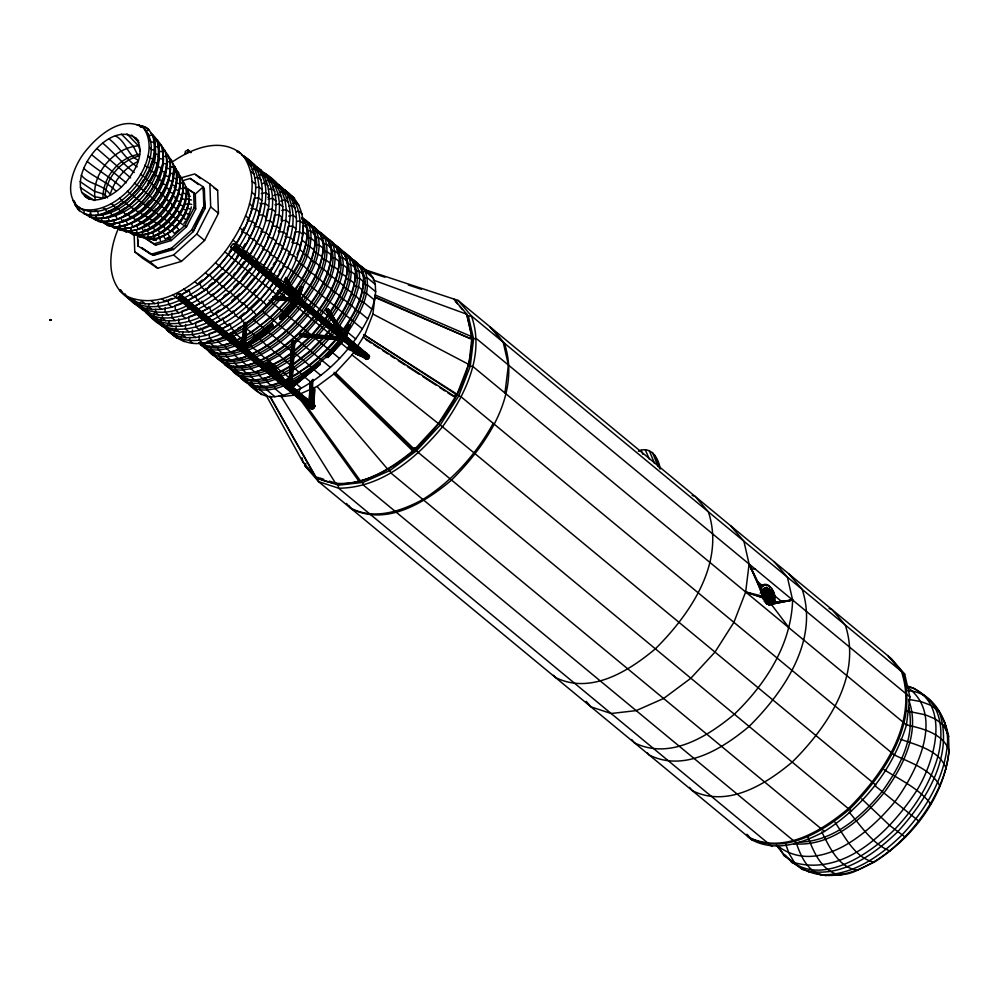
<?xml version="1.0" encoding="UTF-8"?>
<svg xmlns="http://www.w3.org/2000/svg" width="999" height="999" viewBox="0 0 999 999"><rect width="100%" height="100%" fill="white"/><g stroke="black" fill="none" stroke-linecap="round" stroke-linejoin="round"><path stroke-width="1.5" d="M50.812 320.08L49.962 320.204L50.674 319.692M300.824 300.075C313.336 283.154 325.212 262.874 322.839 241.034L318.806 237.7L316.658 237.65L314.772 236.089C314.747 227.859 308.504 221.553 301.86 217.545M308.891 306.743C321.403 289.822 333.279 269.555 330.906 247.702L326.873 244.368L324.725 244.318L322.839 242.757C322.839 233.928 315.721 227.622 308.741 223.376L317.545 230.07M316.958 313.411C329.47 296.491 341.346 276.224 338.973 254.37L334.94 251.036L332.792 250.986L330.906 249.425C330.906 240.597 323.788 234.29 316.808 230.045L325.612 236.738L325.699 238.661M325.025 320.08C337.537 303.159 349.413 282.892 347.04 261.039L343.007 257.705L340.859 257.655L338.973 256.094C338.973 247.265 331.855 240.959 324.862 236.713L333.678 243.406M335.914 323.077C346.94 306.905 357.467 287.999 355.107 267.707L351.074 264.373L348.926 264.323L347.04 262.762C347.04 253.933 339.922 247.627 332.929 243.381L341.745 250.075M342.095 332.192C354.133 315.534 365.534 295.692 363.174 274.375L359.141 271.041L356.993 270.991L355.107 269.43C355.107 260.602 347.989 254.295 340.996 250.05L349.812 256.743M50.662 319.805L49.962 320.204L50.662 320.317M769.505 603.92L769.38 604.982L771.528 604.682L773.95 602.822L774.824 600.374C776.56 593.418 768.718 580.332 761.725 585.988C760.714 592.757 763.361 602.734 771.24 604.27L792.607 600.012L787.412 577.16L774.075 561.675M50.275 319.593L50.524 320.379M302.759 225.824L303.072 231.681L307.105 235.015C306.356 252.21 297.789 267.894 288.336 281.83M302.26 217.944L304.795 221.553L306.705 227.697L307.093 236.613L308.978 238.174L311.139 238.349L315.172 241.696C314.41 259.39 305.344 275.424 295.579 289.735L299.288 292.295L295.879 296.728M289.41 284.628C300.886 266.733 317.657 240.796 303.396 220.217L305.444 220.067L308.828 224.887L310.739 231.031L314.772 234.365L315.16 243.281L317.045 244.842L319.205 245.03L323.239 248.364L323.226 249.95L325.112 251.511L327.272 251.698L331.293 255.032L331.293 256.618L333.179 258.179L335.327 258.366L339.36 261.701L339.348 263.286L341.246 264.847L343.394 265.035L347.427 268.369L347.415 269.955L349.313 271.516L351.461 271.703L355.494 275.037L355.482 276.623L357.38 278.184L359.528 278.371L363.561 281.706L363.549 283.291L365.447 284.865L367.595 285.04L375.661 291.708C373.976 310.477 364.26 327.46 353.196 342.295M50.662 319.967L50.05 320.317L50.562 319.593M154.445 142.944C160.09 166.234 143.569 188.848 126.723 203.297C116.696 211.401 104.221 216.483 91.184 215.559C88.412 214.36 82.305 215.572 84.278 210.627C60.015 199.313 72.927 166.446 85.777 150.849C98.576 134.927 123.089 114.161 143.781 128.172C172.59 159.141 111.451 232.605 76.411 205.644M50.499 320.267L50.549 319.955M84.99 213.823L90.16 217.233L89.823 213.848M770.304 590.122C774.088 592.794 775.624 601.735 769.218 602.122C767.257 601.435 764.585 603.533 767.232 602.372C764.422 600.886 768.393 603.159 770.454 600.736C775.474 598.563 773.301 591.57 769.405 589.785M50.4 320.279L50.225 319.618L50.287 320.392M50.387 320.155L50.612 319.692M158.341 301.86L158.204 306.493L161.613 309.303L172.003 307.192L182.879 303.221L179.47 300.399L178.908 297.502M165.16 307.492L165.022 312.125L168.431 314.947L178.821 312.837L189.698 308.866L186.289 306.044C165.697 316.945 138.312 313.886 124.788 293.656M171.978 313.137L171.853 317.769L175.262 320.579L185.652 318.469L196.516 314.498L193.107 311.676C178.459 317.982 160.439 321.516 146.054 312.662C153.809 319.892 165.047 321.541 175.262 320.579M178.796 318.768L178.671 323.401L182.08 326.223L192.47 324.113L203.334 320.142L199.925 317.32C183.267 324.837 160.315 327.972 146.766 312.924C163.074 332.517 187.288 337.475 210.165 325.774L206.756 322.952C192.108 329.258 174.076 332.792 159.69 323.938M185.614 324.413L185.489 329.046L188.898 331.855M192.432 330.045L192.308 334.677L195.717 337.5L206.106 335.389L216.983 331.418L213.574 328.596L212.999 325.699M199.251 335.689L199.126 340.322L202.535 343.132L212.924 341.021L223.801 337.05L220.392 334.228C203.721 341.758 180.769 344.88 167.22 329.832C176.261 339.573 189.098 345.254 202.535 343.132M772.664 601.186C771.216 604.632 761.8 600.199 766.558 602.26C769.143 605.856 774.675 600.387 769.305 603.758M172.652 294.767L176.061 297.59C160.389 304.42 139.535 308.117 125.587 295.741C163.386 313.386 202.322 279.645 224.875 251.873C243.968 225.786 264.023 186.588 243.456 156.056C267.832 180.694 250.861 220.579 234.852 245.329M241.671 250.974C260.277 224.613 276.898 175.2 241.683 155.12M248.164 257.742C266.608 230.956 284.166 181.256 248.501 160.764M255.319 262.25C274.088 235.552 290.996 185.165 254.071 165.797M281.418 217.832L281.268 220.767L285.776 220.379L289.186 223.202C286.576 241.296 279.046 258.391 268.956 273.526M275.774 279.158L277.41 276.823L269.468 271.441L270.592 271.179L267.183 268.369L263.536 266.533C280.294 240.16 296.328 194.967 264.635 173.227C282.03 183.604 293.406 202.547 289.186 223.202M282.592 284.802L284.228 282.455L277.173 277.809C294.38 251.061 310.764 203.184 275.786 183.317M284.228 282.455C301.723 256.219 317.095 208.329 282.605 188.948M50.212 319.855L50.112 319.73M342.507 339.71L300.162 336.201L300.037 334.94L342.382 338.436M309.19 401.386L310.277 382.367M309.253 402.285L310.402 382.043M309.49 401.985L310.639 381.743M309.815 401.723L310.964 381.481M310.214 401.523L311.363 381.281M310.127 403.072L311.825 381.143M312.425 379.508L310.589 402.934M314.797 388.561L313.848 405.132L313.723 403.796L311.613 402.847L312.949 379.508M312.125 402.922L313.012 387.35M312.625 403.059L313.424 389.048M313.062 403.259L313.861 389.248M313.286 405.694L314.235 389.498M313.611 405.432L314.523 389.785M242.332 347.265L243.968 323.988M242.47 347.252L244.118 323.988M242.67 347.265L244.305 323.988M242.907 347.265L244.555 324.001M243.182 347.277L244.817 324.013M243.369 348.851L245.105 324.026M243.656 348.863L245.517 322.49M243.956 348.888L245.804 322.515M244.231 348.913L246.079 322.54M244.58 347.39L246.328 322.565M244.78 347.415L246.528 322.602M245.055 347.49L246.678 322.627M291.845 343.993L288.898 385.889L292.07 342.42M289.161 385.851L292.332 340.871M289.36 385.851L292.52 340.871M289.598 385.864L292.769 340.871M289.872 385.876L293.032 340.884M290.16 385.889L293.331 340.909M290.459 385.914L293.619 340.921L294.43 340.996L291.283 386.113M290.746 385.939L293.918 340.946M291.034 386.101L294.181 340.971M291.508 387.587L294.63 341.021M291.596 387.612L294.655 344.18M771.727 591.208L771.765 588.798M773.164 591.221L773.713 592.357M182.867 180.619L190.21 178.446L203.247 186.863L204.358 188.911L205.032 208.504L193.207 231.656L173.414 249.55L153.184 255.332L137.85 245.941L138.386 240.185M79.246 207.293L78.958 210.277L84.615 213.986M769.505 604.932L770.454 602.859M266.134 395.279L303.047 462.275L316.196 477.534C350.811 494.742 388.174 471.441 414.523 449.4L414.71 447.789L412.812 449.2L412.624 450.824L333.916 373.938M222.302 273.726L215.871 280.095L215.722 281.343L205.007 290.135L187.038 301.074M222.69 285.726L222.54 286.975L211.825 295.779L208.416 292.957L206.543 289.211L205.657 288.474L205.007 290.135L201.598 287.312L199.725 283.579L219.58 265.634L233.654 247.702M356.843 347.302L364.885 334.653L372.877 314.023L375.224 295.005L472.015 336.788L472.127 338.336C470.879 381.793 445.766 420.267 415.322 449.625C393.344 468.056 367.42 484.165 337.787 483.891L336.064 484.078L281.393 396.665L278.646 395.754M453.746 299.001L466.895 314.273L472.015 336.788L468.768 365.559L473.164 366.72L906.468 724.949C893.143 768.993 863.049 806.767 824.425 831.443C802.397 843.268 775.511 852.522 751.797 839.822L318.494 481.593L305.157 466.096L304.508 463.236M504.957 393.007L508.404 365.047L503.196 342.195L489.86 326.71M586.213 701.335L590.983 706.867L611.151 713.498L636.176 710.614L663.611 698.488L690.759 678.321L714.984 652.085L733.89 622.34L745.654 591.995L749.1 564.035L743.893 541.196L730.569 525.699M631.63 739.522L634.49 742.831C669.617 760.289 707.529 736.65 734.265 714.285C765.534 684.14 791.32 644.642 792.607 600.012L767.806 602.996L766.62 604.17M906.468 724.949L909.914 696.99L904.719 674.15L891.383 658.653L458.079 300.424L362.612 268.931M148.938 303.596L148.564 306.693L151.973 309.503L161.613 309.303M155.757 309.24L155.382 312.325L158.791 315.147L168.431 314.947M162.587 314.872L162.2 317.969L165.609 320.779M169.405 320.504L169.018 323.601L172.427 326.423L182.08 326.223M176.224 326.149L175.836 329.245L179.246 332.055M183.042 331.78L182.655 334.877L186.064 337.699L195.717 337.5M189.86 337.425L189.473 340.522L192.882 343.331M765.858 602.509C779.232 599.637 770.554 585.514 760.164 593.044M269.98 396.216L316.196 477.534L318.144 477.435L318.494 481.593L338.661 488.224L771.965 846.453M371.878 309.153L363.811 302.485L361.725 301.998L355.744 295.816L353.658 295.329L351.76 293.768L351.71 292.482L343.693 287.1L343.644 285.814L339.61 282.48L335.627 280.432L335.577 279.146L327.572 273.763L327.51 272.477L323.476 269.143L319.505 267.095L319.443 265.809L315.409 262.475L313.324 261.988L307.342 255.806L303.371 253.758L303.309 252.472L299.275 249.138L301.923 240.01L303.072 231.681M307.105 235.015L305.969 244.792L309.99 246.678L314.023 250.012L314.036 251.461L322.09 256.681L322.103 258.129L323.988 259.69L326.124 260.015L330.157 263.349L330.169 264.797L332.055 266.371L334.19 266.683L338.224 270.017L338.236 271.466L346.291 276.686L346.303 278.134L350.324 280.032L354.358 283.366L354.37 284.815L356.256 286.376L358.391 286.701L362.425 290.035L362.437 291.483L364.323 293.044L366.458 293.369L374.525 300.037M315.172 241.696C313.549 260.002 304.171 276.586 293.544 291.171M323.239 248.364C321.466 267.595 311.376 284.952 299.912 300.062M331.293 255.032C329.533 274.263 319.443 291.621 307.979 306.73M339.36 261.701C337.6 280.931 327.51 298.289 316.046 313.399M347.427 268.369C345.741 287.138 336.026 304.121 324.962 318.956M355.494 275.037C354.046 292.445 345.292 308.179 335.577 322.315M363.561 281.706C361.95 300.012 352.572 316.596 341.945 331.193M763.561 585.826L764.235 584.515M180.082 294.705C175.612 303.996 175.075 289.985 180.082 294.705L314.747 406.031C315.122 408.429 309.965 410.726 311.101 407.13M772.826 597.065L772.764 593.394M772.801 600.436C774.425 594.13 765.609 591.695 761.563 595.329C762.786 598.351 770.366 607.817 768.581 600.074C762.337 597.702 766.633 604.445 770.441 604.183M765.933 602.022C770.666 605.319 774.562 600.387 773.401 595.392M772.489 593.019L773.538 597.027L771.703 602.609M773.313 599.425L773.538 597.027M135.602 137.562C146.865 153.009 134.178 173.289 123.177 185.202C113.674 195.492 92.02 208.229 81.843 192.42C71.741 167.258 114.298 116.296 138.636 140.772M81.493 209.003C117.133 217.982 165.235 160.427 143.781 128.172M142.595 126.398L137.025 124.8L143.606 126.374L148.876 129.858L152.922 135.427L154.97 142.195L155.245 150.187L153.734 159.053L150.487 168.419L145.667 177.872L139.473 187L132.168 195.392L124.088 202.697L115.572 208.579L107.005 212.799L98.751 215.16L90.809 215.334L84.228 213.761M150.861 133.379C165.447 143.294 158.616 168.356 150.012 181.83C138.287 200.162 119.443 219.193 96.229 218.556L95.966 215.322M157.929 156.456L160.002 158.716L163.287 159.116C160.377 188.374 122.64 235.464 90.597 216.895M95.467 218.132C97.752 225.562 111.888 220.692 117.445 219.268C129.833 214.086 140.172 205.045 148.464 194.618C156.144 184.303 162.213 172.402 163.536 159.453C162.6 155.582 165.135 143.094 157.867 145.217M161.064 144.992C171.478 178.059 142.869 216.234 109.815 220.916M163.536 163.524L166.833 163.923C162.475 192.919 138.299 222.502 107.692 224.275L107.155 221.054M97.977 220.417C130.619 237.675 176.498 183.054 164.685 150.3L162.55 150.449M163.299 156.481L166.583 156.543C170.479 187.587 144.331 221.291 112.912 223.576C112.45 231.481 124.051 224.663 127.872 224.538C136.314 221.016 143.694 215.509 150.175 209.116C162.912 195.23 175.674 174.937 168.319 155.607L166.171 155.769M121.828 225.762C147.64 221.865 168.706 196.266 170.342 170.629M110.552 225.599C132.305 237.025 154.982 214.91 165.884 197.465C171.903 186.713 177.023 173.289 171.791 161.226C161.913 149.875 177.273 164.335 169.63 161.289M113.898 227.809C144.543 234.116 174.525 201.848 173.414 172.09C181.144 170.629 175.637 182.43 175.974 186.151C173.664 194.305 169.58 201.786 164.535 208.554C154.92 220.529 141.496 231.643 125.412 231.306L124.738 228.072M130.694 230.22L131.393 233.479C146.603 233.791 159.328 223.289 168.431 211.95C174.525 203.759 179.345 194.318 180.394 184.028C180.17 180.969 181.743 175.787 176.623 177.397C177.672 205.644 149.151 236.051 120.13 230.045L119.855 227.934M123.376 230.294C149.688 242.645 180.382 209.89 179.808 184.116M128.883 231.943C155.869 246.566 190.559 203.659 181.656 178.097L179.47 178.172M132.667 234.44C157.555 239.723 181.993 214.723 182.992 190.647M135.852 234.428C162.075 249.288 199.088 202.497 182.617 180.632M149.201 237.15C152.884 244.518 167.445 233.329 172.228 230.769C179.995 224.263 186.488 215.409 188.049 205.207M185.752 195.267L185.864 198.339L189.236 199.113C186.338 218.419 170.23 238.124 149.85 239.298M162.962 232.055L165.185 235.127L170.379 231.531L179.77 221.953L183.554 216.383L188.474 204.895L189.41 199.475L187.8 190.035L185.502 186.825L187.987 190.472L189.236 194.593L186.825 193.881M191.284 206.893L190.871 209.353L187.525 208.254M906.031 724.774C922.027 728.383 942.694 733.129 949 750.361C944.242 821.665 835.951 928.034 776.51 845.291L779.932 848.338M808.104 837.387C813.536 851.61 820.666 868.468 836.051 874.013C849.487 876.972 862.362 867.082 874.187 862.224C912.799 837.624 944.48 796.902 949 750.361M230.956 246.903C235.577 237.625 235.801 251.798 230.956 246.903L267.02 276.723M231.231 247.852L365.896 359.178C367.932 360.502 371.191 355.532 368.269 355.182M253.734 199.6C251.411 215.509 244.643 230.382 236.263 243.993L239.91 245.816L243.319 248.639L242.195 248.888L243.082 249.625L250.137 254.27L248.501 256.606M243.082 249.625C251.76 235.639 258.516 220.255 260.814 203.858L259.927 203.122M262.138 267.882L263.773 265.547L256.718 260.901C265.397 246.915 272.153 231.531 274.45 215.135L278.958 214.748L282.367 217.557M286.95 234.777L283.529 231.955L279.133 231.818L280.744 223.539M286.75 233.316C284.066 247.228 277.647 260.127 270.354 272.178M287.287 230.557L287.824 227.784M300.587 246.054L297.178 243.232L292.769 243.094L294.917 232.043L299.413 231.656L302.822 234.478M140.534 301.935L139.885 304.97L143.294 307.792L151.973 309.503M147.365 307.567L146.703 310.614L150.125 313.424L158.791 315.147M154.183 313.211L153.534 316.246L156.943 319.068M161.001 318.843L160.352 321.89L163.761 324.7L172.427 326.423M167.82 324.488L167.17 327.522L170.579 330.344M174.638 330.12L173.988 333.167L177.397 335.976L186.064 337.699M181.456 335.764L180.807 338.798L184.216 341.621M135.514 199.238L128.859 206.156L124.338 201.573M298.801 393.206L299.962 388.723M305.819 463.548L305.157 466.096L308.691 469.018M774.824 600.374L773.963 602.809L771.528 604.682M766.395 602.872C767.344 598.039 768.556 591.396 764.747 587.599C770.803 589.31 767.981 598.538 766.283 602.859M296.89 296.753L300.187 287.1M300.399 286.913L297.202 296.503L286.114 278.584M297.09 297.565L300.662 286.775M297.377 297.477L300.949 286.701M297.677 297.465L301.236 286.676M297.964 297.502L301.536 286.725M301.81 286.813C296.653 300.137 297.764 303.009 302.46 287.4M298.501 297.739L302.073 286.963M298.726 297.939L302.297 287.163M299.013 298.439L302.585 287.662M299.013 299.288L303.097 286.601M347.34 324.737L343.644 335.776L327.36 309.49M343.943 335.289L347.515 324.513M343.981 336.313L347.54 325.537M344.38 335.764L347.053 327.684M344.255 336.238L347.827 325.462M344.555 336.213L348.127 325.437M344.855 336.263L348.414 325.474M348.701 325.574L345.13 336.351L345.891 337.225L328.471 309.303M345.392 336.501L348.951 325.724M345.604 336.7L349.625 324.575M347.352 332.105L348.688 328.072M349.787 324.812L345.779 336.938L345.092 336.888M345.966 337.487L349.912 325.075M345.966 337.774L349.975 325.649M772.19 601.685C775.012 595.554 766.083 592.07 761.95 595.941M772.901 599.512L773.326 598.276M154.733 172.565L151.411 171.266L149.288 169.193L151.836 161.813M138.948 236.613C150.999 240.759 162.937 232.33 171.229 224.3C173.651 220.941 192.819 199.6 182.118 198.764M190.422 210.652L186.401 219.78L183.366 217.969M299.737 394.106L317.07 386.451L335.539 372.739L414.523 449.4L438.399 423.551L457.03 394.23L468.618 364.335L372.877 314.023M194.78 281.681L198.189 284.503L198.838 282.842L202.235 280.045M211.825 295.779L212.475 294.118L215.235 298.589L218.644 301.411C231.731 291.321 243.556 279.458 252.847 265.759M296.94 254.67L298.701 250.524M766.895 600.224L768.481 603.458L766.795 602.847L764.622 599.637M774.2 596.303L774.625 595.342M118.656 227.884C108.591 250.349 104.733 283.591 128.996 298.564M250.25 236.513L246.84 233.691L241.995 231.693L243.744 227.809M256.718 260.901L255.831 260.165L256.955 259.902L253.546 257.093L249.013 254.533L250.137 254.27L257.068 242.158L262.575 229.92L259.153 227.098L254.945 226.398L254.046 225.662L255.744 224.275L252.335 221.466L248.114 220.754L247.228 220.03L248.926 218.644L245.517 215.821M263.773 265.547L270.717 253.434L276.211 241.196L272.802 238.374L267.695 236.938M281.331 248.214L286.438 249.65L289.847 252.472L284.353 264.71L277.41 276.823L276.286 277.085L277.173 277.809M789.16 627.971L771.24 604.27L792.607 600.012L773.95 602.822L774.475 601.685L769.305 604.87M765.846 602.21C769.367 602.459 774.725 600.249 773.513 595.804M146.029 175.574L147.989 171.741M152.897 174.575L147.427 184.478M134.166 234.952L134.753 251.798L149.887 261.788L173.601 255.007L196.815 234.041L210.677 206.893L209.877 183.928L194.743 173.926L179.92 178.172M134.753 251.798L142.52 258.217L157.655 268.219L181.368 261.426L204.583 240.459L218.444 213.311L217.645 190.347L209.877 183.928M193.706 192.72L195.305 194.043L195.729 208.941L186.551 226.723L171.229 240.559L155.657 245.142L145.804 238.761L144.206 237.437L154.058 243.818L169.618 239.236L184.94 225.399L194.131 207.617L193.706 192.72L185.077 187.138M141.558 247.652L153.184 255.332L171.441 248.276L191.646 230.02L203.796 206.556L203.247 186.863L195.305 194.043L185.439 187.662M123.689 219.93L122.665 221.903L121.079 218.619M772.115 602.21L772.814 600.886M242.932 247.602L245.13 243.756M270.205 270.155L271.678 267.595M273.152 265.022L274.613 262.45M279.233 271.94L280.707 269.38M208.766 306.768L207.617 308.766L200.674 312.35M229.221 323.676L228.072 325.686L221.141 329.258M335.539 372.739L352.01 354.882L355.232 349.825M894.717 755.294L461.413 397.065L455.794 394.168L454.07 396.865L455.319 396.928L363.274 337.175M493.194 423.339C476.386 454.095 452.572 480.656 422.902 499.488C400.886 511.313 374.001 520.579 350.287 507.879L346.466 503.446M288.012 281.031L299.225 262.163L303.309 252.472L305.956 243.344L301.923 240.01M287.812 290.047C300.349 273.114 312.737 252.947 310.739 231.031L308.591 230.981L306.705 229.42L306.705 227.697L303.684 225.2M301.76 288.511C312.587 271.191 327.335 246.129 313.511 226.736L311.451 226.885M343.044 334.977L345.879 331.318L339.61 325.649C351.71 307.355 372.14 274.126 349.063 256.718C355.607 261.563 363.424 266.933 363.174 276.099L365.06 277.66L367.207 277.71L375.274 284.378L375.661 291.708M349.126 326.348C359.415 309.615 373.226 285.439 359.852 266.895L361.913 266.758L369.98 273.426L373.364 278.234L375.274 284.378M267.907 197.465L269.243 195.479L265.834 192.657C266.146 177.198 256.643 164.46 244.181 156.319M140.547 184.278L143.893 179.345M95.142 210.127L97.777 211.738L98.389 214.935C130.881 206.069 161.726 169.83 152.635 135.102L149.488 135.614L147.39 133.217M152.547 198.152L143.332 190.509L145.792 186.888M183.828 223.564L185.539 221.041M229.283 251.935L231.893 248.214M233.217 247.677C223.739 261.825 211.663 274.126 198.189 284.503M236.626 250.499C223.064 270.217 205.157 287.487 183.629 298.251M238.262 248.152C253.958 223.739 269.031 188.386 250.274 161.701M236.975 256.331L238.711 253.846M239.211 254.483L225.836 271.328L215.722 281.343L209.053 274.45M239.598 254.583C226.448 273.614 208.991 290.147 188.087 300.324M243.444 256.131C229.882 275.861 211.975 293.132 190.447 303.896M245.08 253.796C257.018 235.702 265.971 214.66 265.834 192.657L261.313 193.544M242.058 264.448L243.793 261.963M246.029 260.115L232.655 276.96L222.54 286.975L215.871 280.095M246.416 260.227C233.079 279.683 215.047 296.179 193.856 306.718M250.262 261.775C236.701 281.493 218.793 298.763 197.265 309.528M251.91 259.428C267.595 235.015 282.667 199.663 263.923 172.977L267.332 175.787M249.75 268.843L242.108 278.321M254.108 264.623C242.133 282.555 226.136 297.727 207.617 308.766L204.208 305.944L201.948 301.136L200.787 303.134L197.377 300.312L195.13 295.492M256.256 268.581C242.819 287.812 225.187 304.62 204.083 315.172M258.729 265.072C274.413 240.659 289.485 205.307 270.741 178.609M207.505 317.994C229.021 307.217 246.928 289.947 260.489 270.23M260.065 271.503C246.903 290.522 229.445 307.055 208.541 317.245M263.087 274.213C249.638 293.444 232.005 310.264 210.914 320.804M265.547 270.704C281.231 246.291 296.303 210.939 277.56 184.253L274.812 185.627M267.307 275.861C254.046 295.167 236.613 312.113 215.709 322.914M266.883 277.135C253.721 296.166 236.263 312.699 215.359 322.877M270.717 278.684C257.155 298.401 239.248 315.684 217.732 326.448M272.365 276.348C288.049 251.935 303.122 216.571 284.378 189.885L281.631 191.259M273.314 282.667C264.011 296.366 252.185 308.229 239.111 318.331L235.702 315.509L232.929 311.026L232.292 312.687L228.871 309.865L226.111 305.394M273.701 282.779C261.875 300.2 246.141 314.885 228.072 325.686L224.663 322.864L222.402 318.044M277.547 284.315C263.973 304.046 246.066 321.316 224.55 332.08M279.183 281.98C295.941 256.568 313.149 213.823 285.09 190.147M227.959 334.902C249.051 324.35 266.683 307.542 280.132 288.311M770.566 603.608C775.311 598.588 767.107 592.981 762.774 597.165M770.841 603.558C776.335 597.502 765.908 591.733 761.538 597.202M772.364 601.386L769.904 604.283M772.327 601.685L771.066 603.471L771.49 604.52M766.233 584.427L763.835 584.677L762.037 586.688M282.068 288.923L274.787 297.54M284.628 285.614L287.188 282.292M282.804 289.173L276.261 297.003M284.69 286.738L287.512 283.067M284.703 290.734L279.083 297.527M286.588 288.299L288.461 285.851M286.101 292.257C274.987 306.518 261.526 318.918 246.528 329.021L251.673 332.367L270.679 317.62L287.125 300.549M288.436 297.814L290.135 295.604M288.998 298.289L290.871 295.841M295.592 293.743C307.854 275.649 325.262 249.775 312.287 228.059M293.319 300.037C279.945 316.671 263.649 331.119 244.892 341.421L247.927 343.931M298.202 302.272C284.715 319.393 268.069 334.215 248.926 344.755L250.212 344.68C268.731 334.49 284.827 320.204 298.002 303.733M300.836 304.071C285.964 322.827 267.482 339.423 245.504 349.3M302.709 301.636C315.609 283.092 334.278 255.694 319.518 233.554L321.578 233.404L324.962 238.224L328.996 241.558M302.235 305.607C287.45 324.113 269.231 340.559 247.59 350.587M303.946 303.396C317.083 285.102 332.567 261.638 324.962 238.224L322.852 238.274L320.966 236.713L320.929 234.89L316.895 231.556L314.785 231.606L312.899 230.045M306.268 308.941C291.483 327.447 273.264 343.893 251.623 353.921M307.005 309.178C292.145 327.934 273.664 344.53 251.686 354.408M308.903 310.751C294.031 329.495 275.549 346.091 253.571 355.969M310.776 308.304C323.676 289.76 342.345 262.362 327.585 240.222L329.645 240.072L333.029 244.892L337.063 248.227M310.302 312.275C295.517 330.781 277.297 347.227 255.657 357.255M312.862 308.953C325.587 290.896 340.559 267.819 333.029 244.892L330.919 244.942L329.021 243.381L330.906 249.425M314.335 315.609C299.55 334.116 281.331 350.562 259.69 360.589M315.072 315.846C300.212 334.603 281.73 351.198 259.752 361.076M316.97 317.42C302.098 336.163 283.616 352.759 261.638 362.637M318.843 314.972C331.568 296.641 349.6 270.317 336.488 248.064M318.369 318.943L307.292 331.793L293.881 344.255M320.08 316.733C333.441 297.714 352.822 269.593 337.712 246.741L335.652 246.89L333.766 245.329M322.402 322.277L311.326 335.127L268.981 300.112M323.139 322.515L311.95 335.564M325.037 324.088L315.696 335.04M326.91 321.641C339.81 303.097 358.479 275.699 343.718 253.559L345.779 253.409L349.163 258.229L353.196 261.563L355.107 269.43M326.436 325.612L318.206 335.277M328.147 323.401C341.283 305.107 356.755 281.643 349.163 258.229L347.053 258.279L345.154 256.718M330.469 328.946L324.126 336.501M333.029 325.624L334.727 323.414M331.206 329.195L325.599 335.976M333.092 326.748L334.977 324.3M333.104 330.756L328.409 336.501M334.977 328.309L336.863 325.861M334.503 332.28C322.752 347.19 308.616 360.389 292.507 370.467M340.222 338.649C327.06 355.107 310.951 369.405 292.432 379.583L293.294 381.443L301.361 388.112C320.504 377.572 337.15 362.749 350.637 345.617M233.316 275.012L235.289 272.677M238.237 269.181L241.184 265.684L241.933 265.971L224.875 251.873M276.024 294.156L254.82 276.96L245.979 287.45L253.109 293.881L252.797 293.082L255.744 289.598M762.175 596.94L762.799 596.203L745.654 591.995L763.586 597.951L745.654 591.995M127.373 191.071L132.168 195.392L139.473 187M137.55 197.165L140.447 193.843M141.059 201.686L145.829 205.881L145.392 204.92L148.988 200.787M155.832 208.978L153.921 211.176L175.312 227.073M166.633 299.925L165.185 301.561L161.776 298.738M200.737 328.122L199.288 329.745L195.879 326.923L195.529 322.402M272.889 299.663L261.838 310.677L246.154 323.064M274.4 299.088C262.125 312.525 247.814 324.45 231.443 332.567M277.223 299.613L264.498 312.512L246.703 326.398M286.638 299.975C274.875 313.674 261.351 326.086 245.717 335.227M322.24 338.611L310.239 350.686L293.331 363.948M323.738 338.062L311.014 350.961L292.008 365.709L298.963 372.365L309.665 365.534L319.081 357.63L328.084 348.901L336.451 339.523L335.976 338.923C321.466 355.869 304.333 371.241 283.891 380.594M326.548 338.586L312.899 352.535L293.906 367.27M279.87 316.283L295.404 299.688L272.814 297.802M279.807 316.533L295.03 300.337M279.782 316.795L295.017 300.599M279.832 317.07L296.066 299.8M279.92 317.345L296.166 300.062M280.07 317.595L296.316 300.324M280.269 317.819L296.516 300.549M280.494 318.007L296.74 300.736M279.745 319.23L297.003 300.874M280.02 319.318L297.277 300.961M280.294 319.355L297.552 300.999M280.557 319.33L297.053 301.973M282.043 318.032L297.44 301.661M326.486 355.132L341.72 338.936M326.473 355.394L341.708 339.198M326.511 355.669L341.745 339.473M326.611 355.931L342.857 338.661M337.287 344.655L341.346 340.334M325.749 357.267L343.007 338.911M325.936 357.492L343.194 339.136M326.173 357.679L343.431 339.335M327.447 356.743L342.669 340.547M327.722 356.83L342.944 340.647M327.997 356.868L343.219 340.671M328.259 356.843L343.494 340.647M327.884 357.53L344.131 340.259M764.847 601.186C767.257 598.051 770.716 603.109 766.695 603.92M768.693 603.783C772.414 600.749 766.708 596.678 764.048 599.949L763.536 599.425C767.107 595.167 773.763 601.198 768.518 604.395M770.304 602.497L771.315 601.46M769.367 604.12C774.437 599.962 766.658 594.417 763.024 598.876L762.524 598.326C766.595 593.306 775.361 599.55 769.655 604.22M771.528 602.16L769.155 604.87M770.117 604.295L771.565 602.747M770.304 604.258L771.503 602.984M233.791 287.125L239.161 281.818L246.291 288.236M239.548 293.818L231.793 300.736M266.745 305.157L259.615 298.726L247.702 310.14M309.29 337.1L293.656 351.161M309.952 337.5L293.531 352.185L311.551 367.095M329.97 350.462L315.359 338.461C302.647 351.323 288.386 363.124 271.79 370.592M327.422 355.756L318.082 364.26M177.797 230.494L174.438 233.529L172.228 230.769M472.015 336.788L470.079 338.511L374.7 297.352M765.584 584.952L766.62 584.552M291.745 346.041L278.796 355.694L263.724 363.923M244.668 345.629L268.569 325.986M243.781 346.453L271.453 323.876M244.193 346.516L271.666 323.926M271.903 324.026L243.219 347.602L243.868 348.164L272.54 324.588M243.456 347.752L272.128 324.176M243.669 347.939L272.34 324.363M244.043 348.401L272.715 324.825M244.181 348.651L272.852 325.087M245.467 347.927L272.952 325.337M244.668 348.813L273.002 325.574M244.88 348.876L273.002 325.799M245.08 348.876L272.952 325.986M290.359 385.377L316.77 363.661M290.259 385.514L318.331 362.625M291.071 385.277L318.556 362.687M290.11 386.363L318.781 362.787M293.956 383.466L304.707 374.637M290.334 386.513L319.006 362.937M290.547 386.7L319.23 363.124M290.746 386.925L319.43 363.349M290.921 387.162L319.593 363.586M291.059 387.412L319.73 363.836M292.345 386.688L319.83 364.098M292.395 386.925L319.88 364.335M291.77 387.624L319.88 364.548M291.97 387.637L319.842 364.735M209.066 285.677L212.462 282.892M223.838 296.029L226.099 294.168M239.748 316.671L244.293 312.937M289.847 252.472L288.149 253.858L293.256 255.282L296.666 258.104M768.968 604.757L770.604 603.458M769.555 604.545L770.629 603.708M769.417 604.957L770.604 603.908M291.134 353.908L283.941 359.041L267.819 367.744M290.634 357.18L276.298 366.246L269.705 369.305M293.032 355.469L313.836 337.125L315.359 338.461M766.42 585.951L767.856 585.064M119.743 204.745L123.189 202.36M122.365 209.69L124.613 208.142M759.265 586.987L764.085 584.49M763.661 585.127L761.513 585.439L760.164 586.95M759.964 587.212L761.8 585.826M760.177 587.874L762.112 586.363M773.775 601.61L771.041 603.508L770.654 602.684M171.853 162.3C190.896 148.888 220.18 136.738 240.771 153.496L237.025 151.711M199.725 283.579L180.22 295.442M216.758 311.626L219.093 310.065M767.02 603.821L767.232 602.547M149.288 169.193C152.772 167.42 145.08 167.595 145.042 165.047M237.65 328.559L241.283 326.398M244.305 327.959L230.694 335.352M244.106 330.457L232.804 336.626M243.294 336.651L236.838 339.96M245.717 335.889L251.673 332.367L254.595 335.689L261.638 340.597L266.696 345.691L267.807 345.704L274.762 352.36L275.874 352.372L290.896 365.696L277.173 373.301M245.23 338.861C262.437 329.358 277.26 316.009 289.947 301.074L333.966 337.262M290.821 366.421L278.521 373.189M290.322 369.393L279.096 375.362M290.085 371.903L281.206 376.648M291.733 377.31L300.075 372.377L302.997 375.699L290.609 382.692M241.995 231.693L243.431 230.881L240.022 228.059M772.277 604.033L773.176 603.533M181.269 294.693L189.198 290.584L190.559 294.668L193.968 297.49M194.905 305.969L202.834 301.86M201.723 311.601L209.653 307.505L211.026 311.588L214.435 314.41L215.584 312.412L217.844 317.22L221.254 320.042M222.178 328.521L230.12 324.413L231.481 328.496L234.89 331.318M138.112 161.463C124.65 167.757 114.398 180.344 110.152 194.505C103.546 184.053 88.998 184.965 81.256 175.162M152.66 232.642L154.008 235.801C171.978 227.585 187.35 208.791 186.276 188.299L182.904 188.124M166.171 238.536L170.067 236.9L167.707 238.062M765.896 602.584C769.63 600.923 774.812 596.316 772.04 591.932M236.863 340.459L242.145 338.012L240.871 338.087L236.838 334.752L234.078 331.331L232.804 331.418M238.761 342.02L242.72 340.184M239.523 343.918L242.208 342.669L242.22 345.754M267.757 367.257L282.829 359.028L292.595 352.06L252.26 318.706M283.953 381.081L290.547 378.022M288.474 381.418L285.839 382.642L268.956 362.899M295.991 390.609L301.361 388.112M760.251 589.997L761.613 589.398L766.733 602.822M760.439 590.384C772.527 584.328 776.061 597.889 765.946 602.672C769.73 600.112 774.575 591.67 768.668 589.048M771.166 591.258L766.295 589.51L762 590.209L760.863 591.271C764.685 589.198 770.466 589.435 772.814 593.543M760.863 591.271L761.113 591.77C764.872 589.722 770.566 589.972 772.876 594.018M761.113 591.77L761.663 592.869C765.484 590.684 771.715 591.333 773.263 596.016M761.663 592.869L761.962 593.456C765.908 591.071 772.739 592.295 773.376 597.552M761.962 593.456L762.274 594.068C766.32 591.47 773.638 593.431 773.201 599.038M251.96 169.88L254.857 168.731L258.266 171.541M258.778 175.524L261.676 174.363L265.085 177.185M265.597 181.156L268.494 180.007L271.903 182.817M272.427 186.801L275.312 185.639L278.721 188.461M279.245 192.432L282.13 191.284L285.539 194.093M286.064 198.077L288.948 196.915L292.357 199.738M292.882 203.709L295.766 202.547L299.176 205.369M638.361 451.273C650.411 445.129 658.99 458.379 660.164 469.031M761.725 585.988L762.824 585.589M770.017 604.095L768.006 604.432M172.14 298.426L168.244 299.85L168.594 304.383L172.003 307.192M179.47 300.399C162.812 307.929 139.86 311.051 126.311 296.004M184.141 302.173L175.062 305.482L175.412 310.015L178.821 312.837M183.179 310.652L189.66 308.279M195.192 314.385L188.699 316.758L189.061 321.291L192.47 324.113M196.815 321.928L204.595 319.081M203.634 327.56L210.127 325.199M213.574 328.596C198.926 334.89 180.894 338.424 166.508 329.57L169.917 332.392L177.397 335.976M215.647 331.306L209.166 333.678L209.515 338.199L212.924 341.021M207.218 341.233L218.019 340.022L226.736 337.187M227.435 339.123C219.031 342.058 209.678 344.955 200.836 342.357M218.019 340.022L218.556 342.008L222.59 345.342L232.904 342.295C222.278 345.916 208.941 349.825 198.851 342.919M233.341 344.33C224.413 347.64 214.223 349.762 205.107 345.966L205.27 347.939C210.015 353.196 217.645 353.821 224.275 353.109L226.161 354.67L226.561 356.68L230.594 360.015L240.322 358.466L247.59 356.106M235.502 345.791C224.513 349.925 210.227 353.234 200.499 344.568L209.303 351.273M222.59 345.342L224.188 345.13L226.086 346.69L226.623 348.676L230.657 352.01L239.535 349.126M240.971 348.963L232.255 351.798L222.527 353.346L218.494 350.012L218.094 348.002L216.209 346.441L207.293 346.428L203.259 343.094M242.869 350.524C232.879 354.096 220.28 357.605 210.826 350.986M243.569 352.46C231.793 357.167 213.811 360.564 206.019 347.627M247.602 355.794C234.94 361.301 218.431 362.662 208.566 351.236M250.936 357.192C241.558 360.664 230.869 363.336 221.241 359.303L221.403 361.276C230.532 370.179 244.98 366.346 255.657 362.774M251.636 359.128C240.647 363.261 226.361 366.571 216.633 357.904L225.437 364.61L227.41 364.41M255.657 362.462L246.79 365.347L238.661 366.683L234.628 363.349L234.228 361.338L232.342 359.777L223.426 359.765L219.393 356.431L219.118 354.433L217.22 352.872L211.276 351.074L213.174 352.635L213.336 354.608L217.37 357.942M257.542 364.335C248.614 367.657 238.424 369.767 229.295 365.971L229.47 367.944C234.216 373.201 241.845 373.826 248.476 373.114L250.362 374.687L250.761 376.685L254.795 380.02L256.543 379.782L258.429 381.356L258.828 383.354L262.862 386.688L264.61 386.463L266.496 388.024L266.895 390.022L274.962 396.69L283.092 395.367L291.958 392.47M230.657 352.01L232.255 351.798L234.153 353.359L234.69 355.344L238.724 358.678L240.322 358.466L242.22 360.027L242.757 362.013L246.79 365.347L248.389 365.135L250.287 366.708L250.824 368.681L254.857 372.015L263.724 369.131M265.172 368.968L256.456 371.803L246.728 373.351L242.695 370.017C235.527 370.367 227.035 368.743 223.002 362.175M265.609 371.004C256.044 374.425 243.993 377.297 235.015 370.991M267.757 372.465C255.994 377.172 238.012 380.569 230.22 367.632M254.857 372.015L256.456 371.803L258.354 373.376L258.891 375.349L262.924 378.683L271.79 375.799M271.79 376.111L264.523 378.471L254.795 380.02L247.627 379.77L243.594 376.436L243.319 374.438L241.421 372.877M273.676 377.672C260.177 383.753 243.244 382.317 232.755 371.253M275.824 379.133C264.847 383.266 250.549 386.576 240.821 377.922L240.734 375.999M262.924 378.683L264.523 378.471L266.408 380.045L266.958 382.018L270.991 385.352L279.857 382.467M279.857 382.779C267.12 387.974 250.687 389.285 240.821 377.922M281.743 384.34C272.178 387.762 260.127 390.634 251.149 384.328M283.891 385.801C272.477 390.222 255.519 393.868 247.203 382.18M313.124 405.02L314.435 405.107L314.747 406.031M254.807 178.134L257.792 177.235L261.201 180.057M261.626 183.766L264.61 182.879L268.019 185.689M268.444 189.41L271.428 188.511L274.837 191.333M273.776 195.492L278.246 194.156L281.656 196.965M280.594 201.136L285.065 199.788L288.474 202.61M288.911 206.318L291.883 205.432L295.304 208.242M295.729 211.963L298.713 211.064L302.123 213.886M766.658 603.408C769.942 601.66 765.821 600.199 764.497 601.735M89.773 217.008C127.198 226.074 165.896 182.592 158.242 146.453M160.577 236.8L163.411 235.989L165.359 239.223M145.904 130.619C153.609 131.381 143.569 124.425 140.884 127.298L138.686 124.813M769.267 586.038L767.369 585.289M255.994 187.612L259.016 187.013L262.425 189.835M268.132 199.188L272.652 198.289L276.061 201.111M274.95 204.82L279.47 203.933L282.879 206.756M281.768 210.464L286.301 209.565L289.71 212.387M288.586 216.096L293.119 215.21L296.528 218.032M296.915 221.441L299.937 220.841L303.346 223.664M365.11 353.022L366.745 353.321L367.47 354.97M153.671 140.422L157.118 140.222M773.963 602.809L792.607 600.012M858.016 870.179C838.935 868.306 829.545 847.264 821.765 831.93M216.209 346.441L214.473 346.678L210.439 343.344L210.027 341.333M270.991 385.352L272.59 385.152L274.475 386.713L275.025 388.698L283.092 395.367M217.22 352.872L215.359 353.097L211.326 349.762L211.051 347.764L209.153 346.203M259.003 363.861L259.69 365.796L250.824 368.681L242.695 370.017L242.295 368.019L240.409 366.446L231.493 366.433L227.46 363.099L227.185 361.101L225.287 359.54L220.829 358.191M247.627 379.77L256.543 379.782M264.61 386.463L255.694 386.438L251.661 383.104L251.386 381.106L249.488 379.545L245.03 378.196M281.393 396.665L295.567 395.03M751.011 569.293L755.419 568.781M203.209 344.405L201.236 344.605L199.226 342.932M253.996 198.227L258.504 197.827L261.913 200.649M260.814 203.858L265.322 203.471L268.731 206.293M288.099 226.411L292.595 226.024L296.004 228.833M874.187 862.224C855.019 857.941 845.129 837.062 834.889 822.09M349.9 258.666L351.785 260.227L353.846 260.09L357.879 263.424M212.6 354.57L214.648 354.433M222.715 361.101L220.667 361.238L218.968 358.841M155.594 146.741L159.128 146.853M140.322 151.373L138.486 145.829C113.524 147.602 90.26 175.237 95.355 200.187M139.735 154.221C119.393 156.756 102.323 177.747 103.022 198.102L94.281 196.678L80.345 187.487M143.881 234.315L147.465 234.128L148.851 237.537M799.088 842.194C833.366 841.395 861.625 816.595 882.292 791.358C899.487 767.544 915.421 737.499 908.753 707.329M828.146 875.399L842.444 874.637M172.927 166.895L175.1 166.821L176.973 172.627M766.807 588.249L764.073 588.124L769.492 589.398L770.454 593.231L769.28 597.864L766.096 602.797L768.181 599L769.342 594.055L768.955 590.009L767.132 588.061L769.492 589.398M176.236 172.502L178.634 172.839L175.787 168.868M311.613 402.847L291.87 387.013M769.879 587.362L770.629 587.362M166.833 161.563L170.379 161.963M242.495 325.686L243.606 325.699M764.322 601.386L766.008 601.41M159.753 151.398L163.274 151.811M258.679 214.897L263.074 215.047L266.483 217.857M272.315 226.174L276.711 226.323L280.12 229.133M248.801 382.667L248.888 384.59C256.094 391.233 264.435 398.176 274.962 396.69M178.809 212.512L180.27 212.575L177.035 210.627M155.856 154.208L159.403 154.683M179.758 182.767L183.341 183.317M170.217 166.771L173.751 167.32M188.212 196.129L190.409 196.266M273.164 296.616L294.343 298.376M273.077 296.778L294.243 298.526M272.989 296.99L294.156 298.738M282.829 297.877L287.362 298.251M272.914 297.227L294.081 298.988M272.852 297.515L295.542 299.388M272.802 298.102L295.479 299.975M272.802 298.389L295.492 300.262M272.827 298.651L295.517 300.537M271.366 298.763L295.554 300.761M271.428 298.951L295.617 300.949M271.503 299.088L297.402 301.311M301.898 333.878L339.91 336.85M301.81 334.028L341.121 337.287M300.212 334.116L341.034 337.5M300.137 334.365L340.971 337.749M300.075 334.64L340.909 338.024M300.025 335.227L342.37 338.736M300.025 335.514L342.37 339.023M300.05 335.789L343.906 339.423M300.1 336.014L342.445 339.523M301.748 336.463L342.882 339.897M890.246 851.123C872.414 844.08 861.325 826.223 849.2 812.199M907.03 711.063L925.136 714.735L935.426 719.005L943.281 725.074L948.476 735.027L949.05 752.035M765.234 587.874L769.218 589.11M167.07 168.319L170.629 169.043M188.162 199.55L191.558 200.012M907.804 690.696C931.543 691.595 945.254 715.958 948.526 736.95L944.542 722.065M183.067 193.169L186.688 194.018M173.626 178.184L177.198 179.033M179.945 188.162L183.541 189.023M170.429 173.214L173.988 174.076M176.823 183.154L180.394 184.028M275.399 243.306L279.62 244.006L283.029 246.828M765.671 587.687L767.457 588.174M808.228 871.702L812.237 872.439M153.047 239.872L155.007 240.359M187.962 149.987L185.377 151.299L184.965 153.946L187.8 152.797L187.962 149.987L190.797 152.372M767.781 588.448L768.893 588.861M188.299 203.684L191.708 204.433M154.92 239.148L153.247 235.851M104.096 223.102C119.705 233.254 138.574 219.88 149.875 208.891C161.676 196.229 171.853 179.558 170.142 161.613M107.617 225.412L113.849 226.985M150.287 239.385L145.817 238.336L144.131 237.013M905.956 686.263L911.8 687.662M793.668 843.768C830.581 847.264 862.112 819.467 884.103 792.744C903.084 766.62 920.803 731.892 908.466 699.337L921.165 701.66L931.305 705.469L939.147 711.488C954.569 755.306 926.285 800.611 897.477 831.955C872.839 855.718 837.836 880.681 801.935 869.305L794.567 862.736L784.015 855.768L778.895 846.827C819.542 876.011 870.017 832.155 895.154 801.373C916.595 772.302 945.479 714.847 907.554 687.324M813.573 872.689L826.161 875.711M764.422 600.099L765.084 600.262M172.465 184.952L175.974 186.151M178.921 194.156L182.455 195.367M169.206 180.369L172.702 181.568M159.952 237.7L158.004 234.49M414.523 449.4L851.573 811.275M342.62 252.66L345.03 253.384M239.935 372.427L235.477 371.079L237.362 372.639L237.537 374.613L241.571 377.947M900.486 739.272C916.957 745.142 939.897 750.349 946.19 768.78M355.756 353.921L365.159 357.792L353.971 353.072M692.157 495.379L695.042 496.328L708.378 511.825C725.286 563.024 690.097 614.373 655.232 648.95C628.496 671.316 590.584 694.954 555.456 677.497L553.546 675.287M829.07 608.566L831.942 609.515L845.279 625.012C862.199 676.211 827.01 727.559 792.145 762.137C765.409 784.502 727.497 808.141 692.357 790.684L689.51 787.362M319.543 477.897L323.751 479.27M329.37 481.118L337.787 483.891L338.661 488.224C381.456 487.962 416.508 458.104 442.495 426.81C464.797 395.379 485.377 354.907 471.416 315.921L458.079 300.424L455.444 301.448L457.455 303.771M318.868 478.708L338.599 485.202L363.087 482.367L389.935 470.517L416.508 450.774L440.197 425.099L458.703 396.004L470.217 366.321L473.588 338.961L468.494 316.608L465.484 313.112M184.977 203.459L188.474 204.895M365.871 270.941L384.902 277.235M408.316 284.977L421.491 289.323M906.455 685.726C952.659 699.849 935.251 760.551 916.795 790.446C891.408 829.582 845.903 876.46 794.567 862.736L789.085 853.558L785.714 844.28M126.386 232.28L123.826 230.444M143.769 237.812L142.907 235.477M137.787 235.714L136.913 233.391M120.13 230.045L116.945 227.947M261.838 310.677L330.407 367.357M119.868 229.283L118.781 225.924M373.151 279.995L466.895 314.273M137.55 233.316L136.151 229.932M143.194 235.427L141.808 232.03M126.274 228.946L124.887 225.599M131.893 231.131L130.519 227.772M791.345 862.312L793.955 863.336M180.07 204.67L183.491 206.244M166.596 187.912L169.967 189.485M173.401 196.291L176.786 197.864M905.506 837.349L889.772 825.511L861.7 798.85M144.73 229.333L147.377 230.432L148.726 233.591C167.882 224.825 184.266 204.783 183.129 182.954M893.581 754.582C909.989 762.699 931.268 769.143 940.071 786.45M472.127 338.336L476.61 338.761L909.914 696.99M362.462 351.461L366.745 353.321M362.774 351.773L367.045 353.634M349.413 346.203L353.696 348.064M364.423 352.784L367.27 354.033M348.976 346.391L354.682 348.863M348.576 346.665L355.706 349.762M348.226 347.028L356.78 350.749M347.927 347.452L357.917 351.785M347.714 347.927L359.128 352.884M347.577 348.426L360.427 354.008M347.54 348.938L361.813 355.132M354.72 352.522L363.286 356.243L364.31 357.642M360.327 355.045L364.598 356.905M353.446 352.36L365.597 357.704M353.671 352.759L363.661 357.093M143.332 190.509L143.931 190.772L138.873 186.738M375 296.828L471.715 339.223M102.335 221.903L101.386 218.531M185.851 213.087L189.261 214.835M183.117 208.866L186.501 210.614M120.554 226.636L119.318 223.239M109.565 221.516L108.317 218.157M115.06 224.076L113.811 220.704M245.092 157.942L247.59 159.141M250.662 162.974L254.408 164.773M258.729 169.218L261.226 170.417L257.817 167.595M265.547 174.85L268.044 176.049M268.956 177.672L280.969 187.063M271.129 179.895L274.862 181.693M286.014 191.771L288.499 192.969M143.294 307.792L135.827 304.195L132.417 301.386M139.236 307.018L142.645 309.84L150.125 313.424M163.761 324.7L156.281 321.116L152.872 318.294M170.379 231.531L167.869 228.659M150.312 228.321L148.264 225.2L145.804 223.976L145.042 225.699L143.357 222.752L140.896 221.516M155.207 230.732L153.159 227.585M160.115 233.129L158.067 229.982M140.472 223.389L138.449 220.292L136.001 219.068L135.464 220.804L133.541 217.682L131.081 216.296M117.445 219.268L115.859 215.996L113.312 214.373M127.872 224.538L126.299 221.241M138.237 160.165C127.447 155.582 126.349 141.246 115.397 135.889M339.61 325.649L337.812 324.65C349.288 306.743 366.059 280.806 351.785 260.227M126.161 213.524L128.621 214.91L130.557 218.019M125.637 215.235L123.701 212.138L121.241 210.477M884.165 769.705C900.349 780.007 919.267 788.598 930.968 804.282M156.768 223.863L152.123 219.605L151.898 220.954L149.85 218.257M161.289 226.523L158.903 223.614M165.809 229.196L163.424 226.273M87.837 210.527L90.547 212.125L91.184 215.559M72.802 200.599L74.713 201.736M75.2 205.032C85.29 217.844 73.938 205.806 73.963 200.974M180.332 214.323L183.554 216.383M84.578 196.254L89.573 199.425M103.097 207.854L105.657 209.49L107.005 212.799L108.204 211.114L110.764 212.737L112.113 216.059M457.03 394.23L363.636 334.59L455.794 394.168M81.843 192.42L94.443 200.549M173.414 249.55L171.441 248.276L150.886 254.358L141.458 247.64M365.921 339.635L371.104 342.994M373.701 344.68L378.883 348.052M382.779 350.574L387.962 353.933M390.547 355.619L394.443 358.142M398.326 360.676L404.807 364.885M407.405 366.558L419.068 374.138M422.964 376.66L435.926 385.077M439.81 387.6L445.005 390.971M447.589 392.657L452.772 396.016M116.021 191.146C106.681 181.481 93.731 177.31 83.616 168.319M154.945 138.312L157.467 139.972L161.314 145.355M153.958 137.862L157.467 139.972M158.791 143.856L161.226 145.467L164.685 150.3M162.912 149.788L164.985 150.949L168.319 155.607M213.861 187.849L217.645 190.347M918.106 691.733C942.407 702.934 944.043 733.953 937.836 756.63C930.032 784.215 914.222 808.865 894.567 829.532C869.03 854.807 816.37 890.808 785.239 855.181M137.025 235.202L139.373 236.751M129.333 232.105L133.104 234.59M109.878 225.025L114.323 227.959M104.52 223.277L108.029 225.599M91.021 217.083L96.054 220.404M111.364 203.784L113.836 205.457L115.572 208.579L116.296 207.13L118.769 208.803L120.517 211.925M80.145 181.643L94.093 191.134L104.932 194.543L107.492 197.852M768.181 588.536L770.516 590.097M770.778 590.446C757.367 583.416 767.444 596.54 766.62 602.847L766.146 594.38L764.272 588.399M340.01 342.257L336.451 339.523M369.98 273.426L357.13 263.386L361.913 266.758L365.297 271.566L373.364 278.234M233.504 371.278L224.7 364.573L224.613 362.662M154.495 212.263L145.392 204.92M121.453 187.225C110.677 177.71 98.327 170.492 87.15 161.413M119.58 198.114L124.088 202.697M129.108 205.032L133.454 209.403L133.804 208.242L138.074 212.4L138.424 211.214L140.734 212.712L143.007 215.584L143.044 214.198L145.305 215.547L147.665 218.419L147.577 216.895M190.21 178.446L198.464 184.553M141.483 202.635L131.98 194.668M139.161 186.738L134.415 182.967M153.734 199.438L160.652 205.17M161.588 206.281L164.535 208.554M913.261 688.011C934.09 699.537 950.236 721.128 947.227 746.153C943.58 780.182 924.912 810.651 901.81 835.114C880.181 856.18 852.634 875.611 821.153 874.799C806.892 870.616 800.461 855.219 796.078 842.357M875.049 785.801L919.28 821.503M180.17 222.677L183.204 225.037M770.704 590.359L772.027 592.12M352.01 354.882L442.495 426.81L875.798 785.039M126.324 182.792L91.671 154.745M904.719 674.15L471.416 315.921L467.07 316.084L471.79 336.85M278.271 184.503L281.681 187.325M257.093 167.333L260.502 170.155M284.378 189.885L287.787 192.707M291.196 195.529L294.605 198.339M756.817 581.031L762.799 585.976M773.576 594.892L781.967 601.823M248.039 163.087L251.448 165.909M250.974 171.603L254.383 174.413M302.685 218.381L309.478 223.401L309.565 225.312M301.773 219.043L304.795 221.553L304.832 223.376L306.718 224.937L308.828 224.887L312.862 228.222M345.13 254.895L341.096 251.561L338.986 251.611L337.088 250.05L338.973 256.094M353.221 263.386L355.12 264.947L357.23 264.897L361.263 268.232L362.799 274.887M361.288 270.055L363.186 271.628L365.297 271.566C372.652 293.069 359.066 314.885 347.677 332.317L355.744 338.986M252.198 181.381L255.607 184.203M251.686 192.195L255.095 195.017M275.549 211.925L272.14 209.103L267.632 209.503L265.497 220.542L269.892 220.679L273.301 223.501M188.212 150.15L190.622 152.135M188.499 150.699L190.909 152.685M249.438 203.771L252.847 206.593M259.665 212.225L256.256 209.403L250.974 208.529M278.246 231.081L279.133 231.818M285.065 236.713L290.359 237.6L293.768 240.409L291.883 242.357L292.769 243.094M269.393 235.552L265.984 232.742L260.876 231.306M195.854 174.85L200.287 178.521M295.192 258.828L299.225 262.163L299.35 263.286L303.259 265.497L309.315 271.516L315.359 275.499L317.382 278.184L319.393 278.833L325.449 284.852L331.493 288.836L331.618 289.96L339.56 295.504L341.571 298.189L347.627 302.173L347.752 303.296L351.66 305.507L357.704 311.526L359.727 312.175L367.794 318.843M290.784 269.693L362.375 328.871M257.068 242.158L253.659 239.335L248.813 237.337M270.717 253.434L267.307 250.612L263.336 249.338L262.45 248.614L263.898 247.789L260.489 244.967L255.632 242.969M291.171 270.342L287.762 267.52L283.791 266.258L282.904 265.522L284.353 264.71L280.944 261.888L276.086 259.89L277.535 259.066L274.126 256.243L269.268 254.245M210.677 206.893L218.444 213.311M291.221 285.627L295.579 289.735M300.287 293.132L333.566 320.642M194.131 207.617L195.729 208.941M233.092 240.172L236.501 242.994M235.377 243.257L236.263 243.993M233.966 243.843L369.355 355.656M234.79 244.655L369.443 355.981M234.802 245.03L369.455 356.356M284.927 286.713L352.247 342.37M354.657 344.368L358.266 347.34M360.664 349.338L364.273 352.31M234.728 245.442L369.38 356.768M332.617 326.661L335.015 328.659M338.624 331.631L341.034 333.629M234.578 245.879L369.23 357.205M234.353 246.328L369.006 357.654M234.053 246.753L368.718 358.079M233.716 247.153L368.369 358.479M233.329 247.49L367.994 358.816M232.929 247.764L367.595 359.091M304.37 307.118L306.768 309.103M310.377 312.088L312.787 314.073M327.21 326.011L329.62 327.997M333.216 330.981L335.627 332.967M339.235 335.951L341.633 337.937M345.242 340.921L347.652 342.907M351.261 345.891L353.658 347.877M356.069 349.862L359.677 352.847M362.075 354.832L365.684 357.817M232.53 247.964L367.182 359.29M304.295 307.542L306.693 309.528M310.302 312.512L312.712 314.498M316.321 317.482L318.718 319.468M322.327 322.452L324.737 324.438M327.135 326.423L330.744 329.408M333.154 331.393L336.75 334.378M339.161 336.363L341.571 338.349M345.167 341.333L347.577 343.319M351.186 346.303L353.584 348.289M355.994 350.274L359.603 353.259M362 355.244L365.896 359.178M230.969 247.277L366.795 359.403M231.056 247.602L366.446 359.415M277.497 290.572L286.576 298.077M341.171 343.219L348.077 348.926M255.569 277.247L241.184 265.684M196.815 234.041L204.583 240.459M184.94 225.399L186.551 226.723M331.493 351.798L339.56 358.466M252.797 293.082L259.927 299.513L259.615 298.726M215.609 262.874L239.473 282.605L239.161 281.818M169.618 239.236L171.229 240.559M205.482 272.889L208.903 275.699M256.631 315.172L250.849 309.016L249.962 308.279L249.812 309.528L246.403 306.718L244.031 303.371L243.144 302.647L242.994 303.896L239.585 301.074L237.213 297.739L236.326 297.003L236.176 298.251L229.508 291.371L229.358 292.62L225.949 289.797L223.576 286.463M312.762 368.731L320.829 375.399M173.601 255.007L181.368 261.426M154.058 243.818L155.657 245.142M219.293 299.75L222.053 304.233L225.462 307.055M245.929 323.963L242.52 321.141L240.634 317.407M304.146 376.648L311.064 382.367M189.198 290.584L188.312 289.86L187.15 291.858L183.741 289.036M149.887 261.788L157.655 268.219M250.212 344.68L252.959 348.089L260.165 352.909L261.026 354.77L265.06 358.104L266.346 358.017L273.127 364.772L274.413 364.685L277.16 368.107L281.194 371.441L282.48 371.353L289.26 378.109M179.533 293.619L314.623 405.344M179.221 293.556L314.722 405.656M178.858 293.581L242.582 346.266M244.98 348.251L289.473 385.027M178.471 293.694L314.673 406.443M179.87 295.554L314.535 406.88M179.658 296.004L314.31 407.33M179.37 296.428L314.023 407.754M179.033 296.828L313.686 408.154M178.646 297.178L313.311 408.504M178.259 297.452L312.912 408.778M824.425 831.443L391.121 473.214L388.873 469.268L387.762 469.28L317.07 386.451M177.847 297.665L312.512 408.991M177.46 297.777L312.113 409.103M176.249 297.028L311.763 409.128M176.361 297.34L311.451 409.066M185.652 318.469L182.243 315.659L181.88 311.126M206.106 335.389L202.697 332.567L202.347 328.034M233.354 366.208L235.252 367.769L235.527 369.767L239.56 373.102M257.555 386.213L259.453 387.774L259.728 389.772L267.794 396.441M151.386 300.849L154.795 303.671M243.544 377.747L245.429 379.308L245.604 381.281L249.638 384.615L251.611 384.415L253.496 385.976L253.671 387.949L261.738 394.617M141.746 301.049L145.155 303.871M796.99 843.568L363.686 485.327L362.15 481.068L360.726 481.231L304.732 403.471M133.067 299.338L136.476 302.148M119.493 290.372L122.902 293.182L120.617 289.673M133.129 301.648L142.645 309.84M153.584 318.556L163.099 326.748M158.878 321.853L163.811 327.01L162.288 324.675M173.327 335.214L176.736 338.024M97.003 148.614L130.607 177.872M163.524 207.967L179.77 221.953M237.362 150.687L246.865 158.878M160.402 324.2L169.917 332.392M149.463 315.472L139.947 307.28L143.357 310.102L141.833 307.754M102.909 143.282C113.948 152.622 122.765 163.824 134.241 172.515M145.667 177.872L140.397 174.163M144.73 178.122L154.121 185.639L153.172 185.964L158.254 189.748L157.043 189.81L158.966 191.733L162.138 193.594L160.901 193.644L165.884 197.465L164.51 197.427L166.321 199.313L169.505 201.249M109.128 138.973C119.967 147.215 125.774 159.615 137.2 166.796M153.534 173.327L155.644 175.399L158.741 176.586L157.505 177.485L159.353 179.57L162.7 181.044M334.103 372.315L412.812 449.2M176.398 227.01L178.921 229.483M769.505 589.323L771.64 591.308M769.105 589.16L770.466 590.821M121.428 134.166L133.242 146.116L138.274 156.194C120.167 161.051 104.995 179.096 105.057 198.077M126.96 133.878L138.486 145.829M148.177 156.019L150.262 158.179L153.734 159.053L152.347 160.34L154.433 162.5L157.63 163.087L156.531 164.673L158.616 166.833L162.088 167.932M168.119 201.199L172.889 204.77L171.703 204.97L173.476 206.855L176.698 208.803M131.756 135.027L138.936 142.595M191.646 230.02L193.207 231.656L203.796 206.556L205.032 208.504L203.247 186.863M155.245 150.187L151.711 149.7L149.638 147.452M154.97 142.195L151.448 142.07L149.375 139.748M166.408 185.215L163.049 183.741L161.201 181.656M889.122 656.793L902.459 672.29C919.38 723.488 884.19 774.837 849.325 809.415C822.589 831.767 784.677 855.419 749.537 837.961L746.69 834.64M888.148 655.981L901.485 671.478C918.393 722.677 883.203 774.025 848.338 808.603C821.603 830.968 783.691 854.607 748.563 837.15L746.653 834.939M788.835 573.876L802.172 589.373C819.093 640.571 783.903 691.92 749.038 726.498C722.302 748.863 684.39 772.502 649.25 755.044L647.352 752.834M491.071 327.709L504.408 343.206C521.328 394.405 486.138 445.741 451.273 480.332C424.538 502.684 386.625 526.323 351.498 508.878L348.639 505.556M459.465 306.106L462.475 309.603M747.027 834.29L751.797 839.822M270.966 363.873L287.924 383.828M269.643 362.649L288.424 384.69M269.43 362.687L287.887 384.19M269.193 362.774L287.799 384.403M270.854 364.91L282.717 378.821M268.719 363.062L283.541 380.457M268.481 363.249L283.304 380.644M268.269 363.461L282.105 379.695M268.094 363.673L279.957 377.597M266.97 362.737L278.821 376.66M266.87 362.949L277.747 375.711M266.82 363.137L275.724 373.576M266.833 363.311L274.737 372.59M230.856 333.179L242.033 346.228M230.669 333.179L241.995 346.591M230.457 333.216L240.909 345.642M230.22 333.291L239.123 343.731M229.982 333.416L239.785 344.705M229.733 333.579L236.651 341.695M229.508 333.766L235.439 340.721M229.295 333.978L233.254 338.611M229.121 334.19L232.08 337.674M228.983 334.415L231.943 337.899M228.883 334.628L231.843 338.112M173.376 193.669L169.992 192.108L168.294 190.01M169.281 176.91L165.784 175.824L163.998 173.576M165.684 172.415L162.2 171.328L160.402 169.081M180.145 202.048L176.736 200.474L175.062 198.389M763.548 593.418L749.1 564.035L761.525 590.983L760.838 591.445L762.162 594.43M772.726 594.193L773.214 597.877M299.675 398.626L359.066 481.418M175.325 167.208L172.328 163.012M174.101 187.25L175.724 189.548L179.246 190.759M254.42 387.649L256.955 391.258M242.32 377.647L244.855 381.256M202.834 345.504L204.533 347.902M771.053 590.634L772.702 593.106M167.832 233.803L169.73 236.788M328.309 309.265L345.03 336.089M328.109 309.265L344.505 335.527M327.872 309.303L344.28 335.564M327.622 309.378L344.018 335.652M327.098 309.64L341.858 333.279M326.86 309.802L341.608 333.441M325.811 308.666L341.396 333.629M329.67 314.935L332.13 318.881M326.448 310.177L341.208 333.816M326.298 310.377L340.247 332.692M326.211 310.552L339.285 331.743M326.173 310.876L338.474 330.569M285.889 277.272L299.126 298.376M286.039 277.784L298.838 298.251M285.939 277.972L298.639 298.251M285.851 278.659L296.516 295.729M285.589 278.771L296.253 295.841M285.339 278.921L295.18 294.68M285.09 279.083L294.93 294.842M284.865 279.27L294.705 295.03M285.502 280.769L293.694 293.906M284.54 279.658L292.732 292.782M284.44 279.832L292.645 292.969M284.403 280.157L291.034 290.771M179.196 174.75L181.656 178.097M269.905 396.591L315.347 476.56M767.557 604.083L762.274 594.068M641.108 450.249L642.969 454.333M749.1 564.035L761.7 592.682M645.329 449.85L649.45 459.403M142.083 228.234L143.444 231.368C163.786 222.065 181.181 200.787 179.97 177.597M131.543 223.689L132.879 226.798C155.519 216.446 174.875 192.757 173.526 166.958M136.813 225.961L138.149 229.083C160.577 218.719 182.317 192.72 175.1 166.821M772.527 592.682L773.164 594.205M771.715 591.595L772.402 593.831L771.777 592.357M770.928 591.046L771.353 592.057M649.25 450.599L654.532 463.436M652.497 452.422L658.091 466.533M659.702 468.519L654.745 455.144M159.153 237.2L160.414 240.434M346.291 260.339L347.04 262.762M321.341 237.924L322.839 242.757M313.274 231.256L314.772 236.089M178.409 172.452L180.182 177.972M156.831 139.885C165.747 173.938 135.514 209.465 103.659 218.157L103.047 214.947M74.775 202.572L75.599 205.27M155.569 238.486L156.219 240.647M302.023 457.767L303.047 462.275M772.989 593.793L773.563 596.241M137.55 235.339L137.85 245.941M289.872 378.633L289.91 381.743M289.585 378.559L289.623 381.668M289.285 378.546L289.323 381.655M288.998 378.596L289.023 381.705M288.723 378.696L288.761 383.366M288.474 378.858L288.511 383.529M288.261 379.071L288.149 383.978M287.999 379.583L287.999 384.54M242.894 339.96L242.957 346.178M242.607 339.947L242.657 346.166M242.307 339.997L242.37 346.216M242.033 340.097L242.095 346.316M241.783 340.259L241.845 346.478M241.571 340.472L241.633 346.69M241.408 340.709L241.358 345.654M241.258 341.271L241.308 344.68"/></g></svg>
